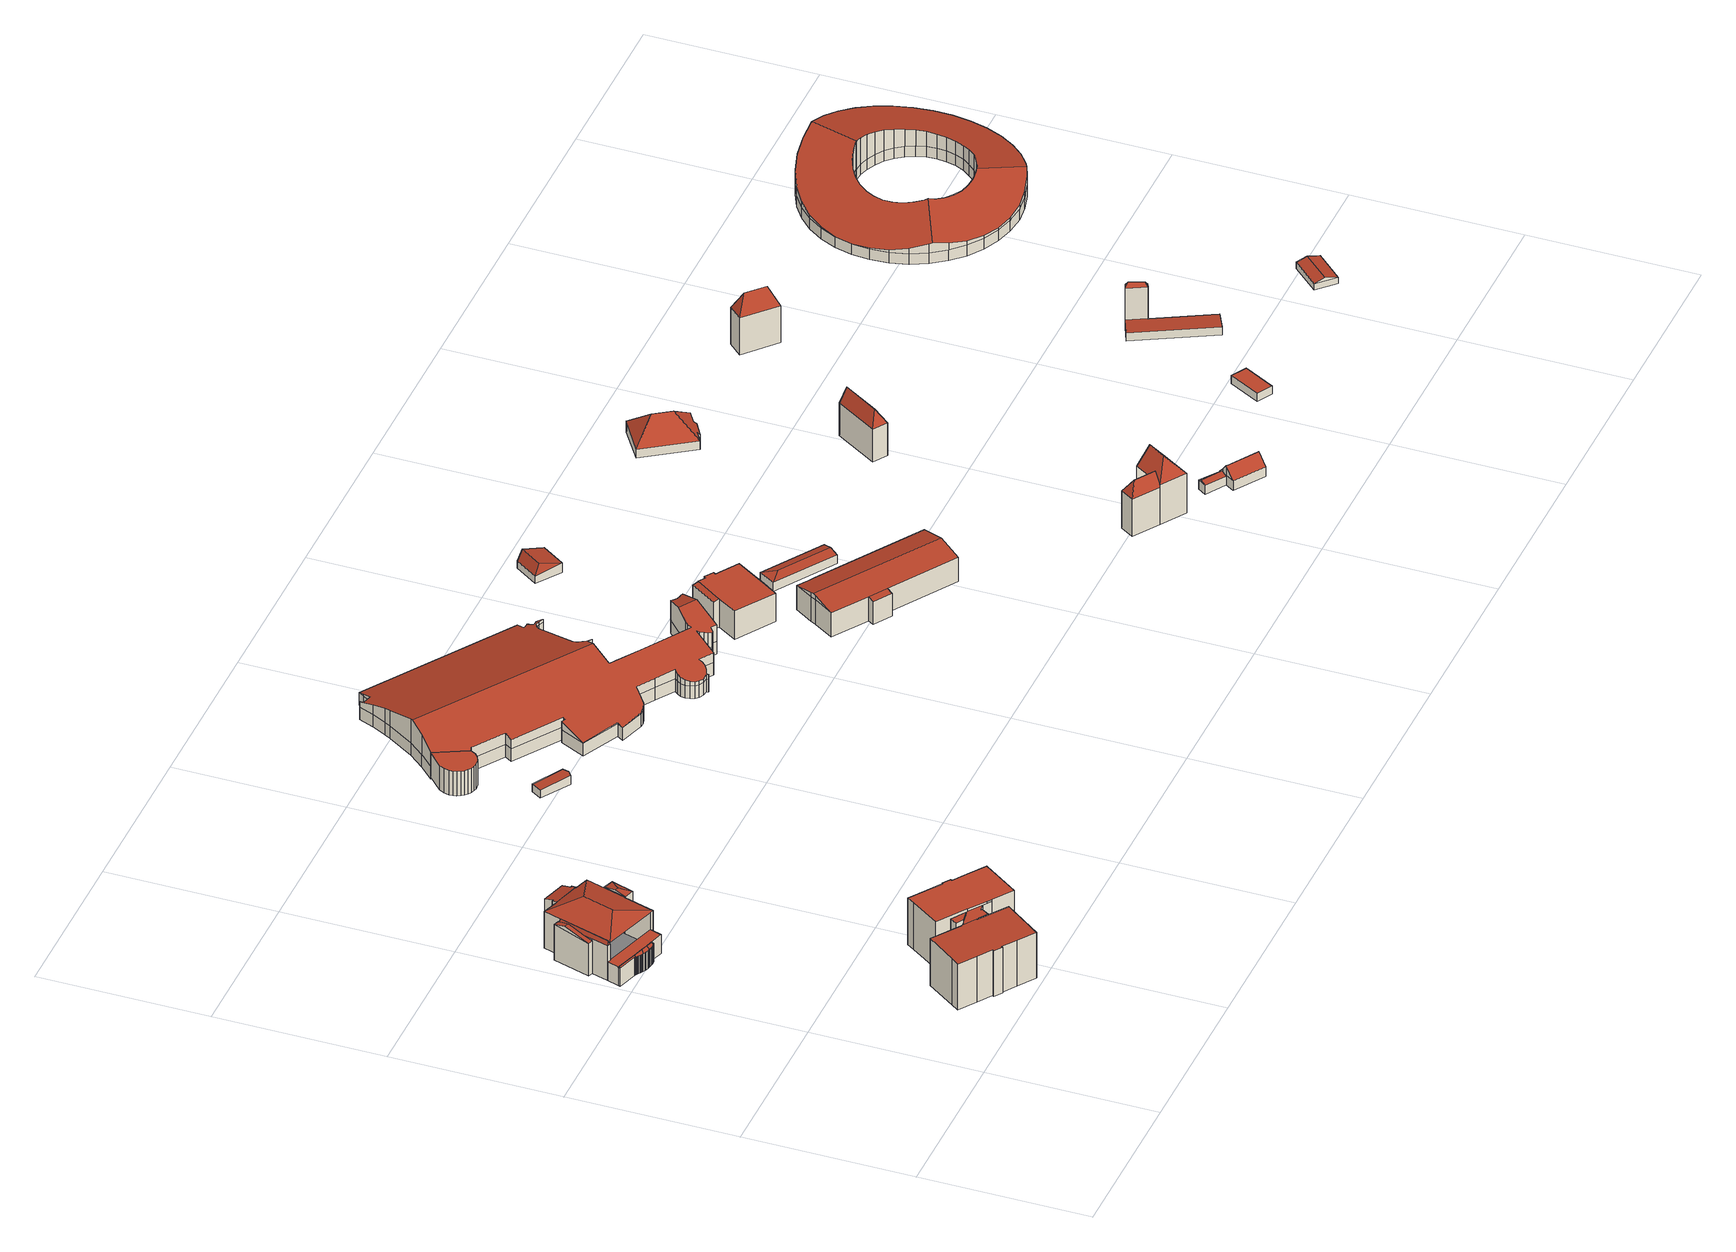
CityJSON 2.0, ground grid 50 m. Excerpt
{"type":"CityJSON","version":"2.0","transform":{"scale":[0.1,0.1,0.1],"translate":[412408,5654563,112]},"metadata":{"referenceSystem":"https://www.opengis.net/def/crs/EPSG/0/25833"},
"CityObjects":{
"building1":{"type":"Building","attributes":{"Gemeindeschluessel":14612000,"Geometrietyp2DReferenz":"3000","function":"31001_9998","roofType":"9999"},"children":["building1-1","building1-2","building1-3","building1-4"]},
"building1-1":{"type":"BuildingPart","attributes":{"Dachtyp_tdc":"tdcPolyFlatRoof","Dachneigung":0,"QualitaetDacherkennung":53,"Geometrietyp2DReferenz":"3000","measuredHeight":15.28,"roofType":"1000"},"parents":["building1"],"geometry":[{"type":"MultiSurface","lod":"2","boundaries":[[[0,1,2,3,4]],[[1,5,6,2]],[[5,7,8,6]],[[7,9,10,8]],[[9,11,12,10]],[[11,13,14,12]],[[13,15,16,14]],[[15,17,18,16]],[[17,19,20,18]],[[19,21,22,20]],[[21,23,24,22]],[[23,25,26,24]],[[25,27,28,26]],[[27,29,28]],[[25,23,21,19,17,15,13,11,9,7,5,1,0,27]],[[3,2,6,8,10,12,14,16,18,20,22,24,26,28]]],"semantics":{"surfaces":[{"type":"WallSurface"},{"type":"RoofSurface"},{"type":"GroundSurface"}],"values":[0,0,0,0,0,0,0,0,0,0,0,0,0,0,1,2]}}]},
"building1-2":{"type":"BuildingPart","attributes":{"Dachtyp_tdc":"tdcPolyFlatRoof","Dachneigung":2.56,"QualitaetDacherkennung":73,"Geometrietyp2DReferenz":"3000","measuredHeight":15.56,"roofType":"2100"},"parents":["building1"],"geometry":[{"type":"MultiSurface","lod":"2","boundaries":[[[30,31,32,33,34]],[[31,35,36,32]],[[35,37,38,36]],[[37,39,40,38]],[[39,41,42,40]],[[41,43,44,42]],[[43,45,46,44]],[[45,47,48,46]],[[47,49,50,48]],[[49,51,52,50]],[[51,53,54,52]],[[53,55,56,54]],[[55,57,58,59,56]],[[55,53,51,49,47,45,43,41,39,37,35,31,30,57]],[[59,33,32,36,38,40,42,44,46,48,50,52,54,56]]],"semantics":{"surfaces":[{"type":"WallSurface"},{"type":"RoofSurface"},{"type":"GroundSurface"}],"values":[0,0,0,0,0,0,0,0,0,0,0,0,0,1,2]}}]},
"building1-3":{"type":"BuildingPart","attributes":{"Dachtyp_tdc":"tdcPolyFlatRoof","Dachneigung":0,"QualitaetDacherkennung":50,"Geometrietyp2DReferenz":"3000","measuredHeight":14.61,"roofType":"1000"},"parents":["building1"],"geometry":[{"type":"MultiSurface","lod":"2","boundaries":[[[58,60,61,59]],[[29,62,63,28]],[[62,64,65,63]],[[64,66,67,65]],[[66,68,69,67]],[[68,70,71,69]],[[70,34,33,71]],[[34,70,68,66,64,62,29,4,72,60,58]],[[59,61,73,3,28,63,65,67,69,71,33]]],"semantics":{"surfaces":[{"type":"WallSurface"},{"type":"RoofSurface"},{"type":"GroundSurface"}],"values":[0,0,0,0,0,0,0,1,2]}}]},
"building1-4":{"type":"BuildingPart","attributes":{"Dachtyp_tdc":"tdcPolyFlatRoof","Dachneigung":2.66,"QualitaetDacherkennung":43,"Geometrietyp2DReferenz":"3000","measuredHeight":15.88,"roofType":"2100"},"parents":["building1"],"geometry":[{"type":"MultiSurface","lod":"2","boundaries":[[[74,61,60]],[[74,75,76,61]],[[75,77,78,76]],[[75,74,79,77]],[[78,73,61,76]],[[77,79,73,78]],[[79,72,73]]],"semantics":{"surfaces":[{"type":"WallSurface"},{"type":"RoofSurface"},{"type":"GroundSurface"}],"values":[0,0,0,1,2,0,0]}}]},
"building2":{"type":"Building","attributes":{"name":"Villa Salzburg","Gemeindeschluessel":14612000,"Geometrietyp2DReferenz":"3000","function":"31001_9998","roofType":"9999"},"children":["building2-1","building2-2","building2-3","building2-4","building2-5","building2-6","building2-7","building2-8"]},
"building2-1":{"type":"BuildingPart","attributes":{"Dachtyp_tdc":"tdcPolyFlatRoof","Dachneigung":0,"QualitaetDacherkennung":47,"Geometrietyp2DReferenz":"3000","measuredHeight":6.08,"roofType":"1000"},"parents":["building2"],"geometry":[{"type":"MultiSurface","lod":"2","boundaries":[[[80,81,82,83,84]],[[85,86,87,88]],[[86,89,90,91,87]],[[89,86,85,92,81,80]],[[83,82,93,88,87,91]]],"semantics":{"surfaces":[{"type":"WallSurface"},{"type":"RoofSurface"},{"type":"GroundSurface"}],"values":[0,0,0,1,2]}}]},
"building2-2":{"type":"BuildingPart","attributes":{"Dachtyp_tdc":"tdcPolyFlatRoof","Dachneigung":16.6,"QualitaetDacherkennung":32,"Geometrietyp2DReferenz":"3000","measuredHeight":12.11,"roofType":"2100"},"parents":["building2"],"geometry":[{"type":"MultiSurface","lod":"2","boundaries":[[[94,95,96,97,98]],[[95,99,100,96]],[[99,101,102,100]],[[101,103,104,102]],[[103,105,106,104]],[[105,107,108,106]],[[107,109,110,111,108]],[[107,105,103,101,99,95,94,109]],[[111,97,96,100,102,104,106,108]]],"semantics":{"surfaces":[{"type":"WallSurface"},{"type":"RoofSurface"},{"type":"GroundSurface"}],"values":[0,0,0,0,0,0,0,1,2]}}]},
"building2-3":{"type":"BuildingPart","attributes":{"Dachtyp_tdc":"tdcFreeFormRoof","Dachneigung":67.39,"QualitaetDacherkennung":39,"Geometrietyp2DReferenz":"3000","measuredHeight":12.64,"roofType":"5000"},"parents":["building2"],"geometry":[{"type":"MultiSurface","lod":"2","boundaries":[[[112,113,114,115]],[[116,117,82,93]],[[117,118,119,120,82]],[[121,122,116,113]],[[121,113,112]],[[122,121,112,123,124,118,117]],[[122,117,116]],[[120,115,114,93,82]]],"semantics":{"surfaces":[{"type":"WallSurface"},{"type":"RoofSurface"},{"type":"GroundSurface"}],"values":[0,0,0,1,1,1,1,2]}}]},
"building2-4":{"type":"BuildingPart","attributes":{"Dachtyp_tdc":"tdcHipRoof","Dachneigung":15.84,"QualitaetDacherkennung":44,"Geometrietyp2DReferenz":"3000","measuredHeight":14.46,"roofType":"3200"},"parents":["building2"],"geometry":[{"type":"MultiSurface","lod":"2","boundaries":[[[125,126,127,128,129]],[[126,130,85,88,127]],[[131,132,133,114,113]],[[132,98,97,133]],[[110,134,135,136,111]],[[137,130,126,138]],[[134,110,98,132,139]],[[126,125,134,139,138]],[[132,131,137,138,139]],[[128,127,88,93,114,133,97,111,136]]],"semantics":{"surfaces":[{"type":"WallSurface"},{"type":"RoofSurface"},{"type":"GroundSurface"}],"values":[0,0,0,0,0,1,1,1,1,2]}}]},
"building2-5":{"type":"BuildingPart","attributes":{"Dachtyp_tdc":"tdcPolyFlatRoof","Dachneigung":0,"QualitaetDacherkennung":0,"Geometrietyp2DReferenz":"3000","measuredHeight":3.17,"roofType":"9999"},"parents":["building2"],"geometry":[{"type":"MultiSurface","lod":"2","boundaries":[[[129,140,141,142,135]],[[135,142,143,136]],[[142,141,144,143]],[[140,129,128,145]],[[136,143,144,145,128]],[[145,144,141,140]],[[136,128,129,135]]],"semantics":{"surfaces":[{"type":"RoofSurface"},{"type":"WallSurface"},{"type":"GroundSurface"},{"type":"ClosureSurface","isClosure":"1","QuelleClosure":"LoD1Solid"}],"values":[0,1,1,1,2,3,3]}}]},
"building2-6":{"type":"BuildingPart","attributes":{"Dachtyp_tdc":"tdcFreeFormRoof","Dachneigung":54.43,"QualitaetDacherkennung":21,"Geometrietyp2DReferenz":"3000","measuredHeight":6.95,"roofType":"5000"},"parents":["building2"],"geometry":[{"type":"MultiSurface","lod":"2","boundaries":[[[90,146,147,91]],[[146,148,149,147]],[[148,150,151,149]],[[150,152,153,151]],[[152,154,155,153]],[[154,156,157,155]],[[156,158,159,157]],[[158,160,161,159]],[[160,162,163,161]],[[162,164,165,163]],[[164,166,167,165]],[[166,168,169,167]],[[168,170,171,169]],[[170,172,173,171]],[[172,174,175,173]],[[174,176,177,175]],[[176,178,179,177]],[[178,180,181,179]],[[180,182,183,181]],[[182,84,83,183]],[[178,176,174,172,170,168,166,164,184,185]],[[164,162,160,158,156,186,184]],[[156,154,152,150,148,187,186]],[[148,146,188,187]],[[146,90,188]],[[90,84,189,185,184,186,187,188]],[[84,182,189]],[[182,180,178,185,189]],[[83,91,147,149,151,153,155,157,159,161,163,165,167,169,171,173,175,177,179,181,183]]],"semantics":{"surfaces":[{"type":"WallSurface"},{"type":"RoofSurface"},{"type":"GroundSurface"}],"values":[0,0,0,0,0,0,0,0,0,0,0,0,0,0,0,0,0,0,0,0,1,1,1,1,1,1,1,1,2]}}]},
"building2-7":{"type":"BuildingPart","attributes":{"Dachtyp_tdc":"tdcHipAndGableRoof","Dachneigung":10.28,"QualitaetDacherkennung":54,"Geometrietyp2DReferenz":"3000","measuredHeight":12.43,"roofType":"5000"},"parents":["building2"],"geometry":[{"type":"MultiSurface","lod":"2","boundaries":[[[190,191,192,144,141]],[[191,193,194,192]],[[193,195,140,145,194]],[[193,191,196]],[[190,195,197]],[[191,190,197,196]],[[195,193,196,197]],[[144,192,194,145]]],"semantics":{"surfaces":[{"type":"WallSurface"},{"type":"RoofSurface"},{"type":"GroundSurface"}],"values":[0,0,0,1,0,1,1,2]}}]},
"building2-8":{"type":"BuildingPart","attributes":{"Dachtyp_tdc":"tdcGableRoof","Dachneigung":12.71,"QualitaetDacherkennung":40,"Geometrietyp2DReferenz":"3000","measuredHeight":12.46,"roofType":"3100"},"parents":["building2"],"geometry":[{"type":"MultiSurface","lod":"2","boundaries":[[[119,198,199,120]],[[198,200,201,199]],[[200,202,112,115,201]],[[200,198,203]],[[198,119,124,204,203]],[[202,200,203,204]],[[120,199,201,115]]],"semantics":{"surfaces":[{"type":"WallSurface"},{"type":"RoofSurface"},{"type":"GroundSurface"}],"values":[0,0,0,0,1,1,2]}}]},
"building3":{"type":"Building","attributes":{"Dachtyp_tdc":"tdcPolyFlatRoof","Gemeindeschluessel":14612000,"Dachneigung":0,"QualitaetDacherkennung":64,"Geometrietyp2DReferenz":"3000","measuredHeight":7.95,"function":"31001_9998","roofType":"1000"},"geometry":[{"type":"Solid","lod":"2","boundaries":[[[[205,206,207,208]],[[206,209,210,207]],[[209,211,212,210]],[[211,213,214,212]],[[213,215,216,214]],[[215,217,218,216]],[[217,219,220,218]],[[219,221,222,220]],[[221,223,224,222]],[[223,225,226,224]],[[225,227,228,226]],[[227,229,230,228]],[[229,231,232,230]],[[231,233,234,232]],[[233,235,236,234]],[[235,205,208,236]],[[235,233,231,229,227,225,223,221,219,217,215,213,211,209,206,205]],[[208,207,210,212,214,216,218,220,222,224,226,228,230,232,234,236]]]],"semantics":{"surfaces":[{"type":"WallSurface"},{"type":"RoofSurface"},{"type":"GroundSurface"}],"values":[[0,0,0,0,0,0,0,0,0,0,0,0,0,0,0,0,1,2]]}}]},
"building4":{"type":"Building","attributes":{"Dachtyp_tdc":"tdcPolyFlatRoof","Gemeindeschluessel":14612000,"Dachneigung":2.73,"QualitaetDacherkennung":55,"Geometrietyp2DReferenz":"3000","measuredHeight":3,"function":"31001_9998","roofType":"2100"},"geometry":[{"type":"Solid","lod":"2","boundaries":[[[[237,238,239,240]],[[238,241,242,239]],[[241,243,244,242]],[[243,245,246,244]],[[245,237,240,246]],[[245,243,241,238,237]],[[240,239,242,244,246]]]],"semantics":{"surfaces":[{"type":"WallSurface"},{"type":"RoofSurface"},{"type":"GroundSurface"}],"values":[[0,0,0,0,0,1,2]]}}]},
"building5":{"type":"Building","attributes":{"Dachtyp_tdc":"tdcFreeFormRoof","Gemeindeschluessel":14612000,"Dachneigung":16.69,"QualitaetDacherkennung":14,"Geometrietyp2DReferenz":"3000","measuredHeight":12.39,"function":"31001_9998","roofType":"5000"},"geometry":[{"type":"Solid","lod":"2","boundaries":[[[[247,248,249,250]],[[248,251,252,249]],[[251,253,254,252]],[[253,255,256,254]],[[255,257,258,256]],[[257,259,260,258]],[[259,261,262,260]],[[261,263,264,262]],[[263,265,266,264]],[[265,267,268,266]],[[267,269,270,268]],[[269,271,272,270]],[[271,273,274,272]],[[273,275,276,274]],[[275,277,278,276]],[[277,279,280,278]],[[279,281,282,280]],[[281,283,284,282]],[[283,285,286,284]],[[285,287,288,286]],[[287,289,290,288]],[[289,291,292,290]],[[291,293,294,292]],[[293,295,296,294]],[[295,297,298,296]],[[297,299,300,298]],[[299,301,302,300]],[[301,303,304,302]],[[303,305,306,304]],[[305,307,308,306]],[[307,309,310,308]],[[309,311,312,310]],[[311,313,314,312]],[[313,315,316,314]],[[315,317,318,316]],[[317,319,320,318]],[[319,321,322,320]],[[321,323,324,322]],[[323,325,326,324]],[[325,327,328,326]],[[327,329,330,328]],[[329,331,332,330]],[[331,333,334,332]],[[333,335,336,334]],[[335,337,338,336]],[[337,339,340,338]],[[339,341,342,340]],[[341,343,344,342]],[[343,345,346,344]],[[345,347,348,346]],[[347,349,350,348]],[[349,351,352,350]],[[351,353,354,352]],[[353,355,356,354]],[[355,357,358,356]],[[357,359,360,358]],[[359,361,362,360]],[[361,363,364,362]],[[363,365,366,364]],[[365,367,368,366]],[[367,369,370,368]],[[369,371,372,370]],[[371,373,374,372]],[[373,375,376,374]],[[375,377,378,376]],[[377,379,380,378]],[[379,381,382,380]],[[381,383,384,382]],[[383,385,386,384]],[[385,387,388,386]],[[387,389,390,388]],[[389,391,392,390]],[[391,393,394,392]],[[393,395,396,394]],[[397,398,399,400]],[[398,401,402,399]],[[401,403,404,402]],[[403,405,406,404]],[[405,407,408,406]],[[407,247,250,408]],[[409,410,411,412,413,414,415,416,377,417,418,419,420,421,422,423,424,425,426,427,428,429,430,431,432,433,434,435,436,437,438,439,440,441,442,443,444,445,446,447,448,449,450,451,452,453,454,455,456,457,458,459,460]],[[456,461,462,463,464,465,466,467,468,469,470,471,472,473,474,475,476,477,478,479,480,481,247,407,482,483,484,485,486,487,488,489,490,457]],[[491,492,493,494,495,448,447,496]],[[313,491,496,315]],[[315,496,447,446,317]],[[303,449,448,495,305]],[[305,495,494,307]],[[307,494,493,309]],[[309,493,492,311]],[[311,492,491,313]],[[497,458,457,490,498]],[[498,490,489,499]],[[499,489,488,500]],[[500,488,487,501]],[[501,487,486,397]],[[397,486,485,398]],[[398,485,484,401]],[[401,484,483,403]],[[403,483,482,405]],[[405,482,407]],[[247,481,248]],[[248,481,480,251]],[[251,480,479,253]],[[253,479,478,255]],[[255,478,477,257]],[[257,477,476,259]],[[259,476,475,261]],[[395,502,503,396]],[[502,497,504,503]],[[497,498,505,504]],[[498,499,506,505]],[[499,500,507,506]],[[500,501,508,507]],[[501,397,400,508]],[[261,475,474,263]],[[263,474,473,265]],[[265,473,472,267]],[[267,472,471,269]],[[269,471,470,271]],[[271,470,469,273]],[[273,469,468,275]],[[275,468,467,277]],[[277,467,466,279]],[[279,466,465,281]],[[281,465,464,283]],[[283,464,463,285]],[[285,463,462,287]],[[287,462,461,289]],[[289,461,456,455,291]],[[395,460,459,502]],[[393,409,460,395]],[[502,459,458,497]],[[291,455,454,293]],[[293,454,453,295]],[[295,453,452,297]],[[297,452,451,299]],[[299,451,450,301]],[[301,450,449,303]],[[317,446,445,319]],[[319,445,444,321]],[[321,444,443,323]],[[323,443,442,325]],[[325,442,441,327]],[[327,441,440,329]],[[329,440,439,331]],[[331,439,438,333]],[[333,438,437,335]],[[335,437,436,337]],[[337,436,435,339]],[[339,435,434,341]],[[341,434,433,343]],[[343,433,432,345]],[[345,432,431,347]],[[347,431,430,349]],[[349,430,429,351]],[[351,429,428,353]],[[353,428,427,355]],[[355,427,426,357]],[[357,426,425,359]],[[359,425,424,361]],[[361,424,423,363]],[[363,423,422,365]],[[365,422,421,367]],[[367,421,420,369]],[[369,420,419,371]],[[371,419,418,373]],[[373,418,417,375]],[[375,417,377]],[[377,416,379]],[[379,416,415,381]],[[381,415,414,383]],[[383,414,413,385]],[[385,413,412,387]],[[387,412,411,389]],[[389,411,410,391]],[[391,410,409,393]],[[250,249,252,254,256,258,260,262,264,266,268,270,272,274,276,278,280,282,284,286,288,290,292,294,296,298,300,302,304,306,308,310,312,314,316,318,320,322,324,326,328,330,332,334,336,338,340,342,344,346,348,350,352,354,356,358,360,362,364,366,368,370,372,374,376,378,380,382,384,386,388,390,392,394,396,503,504,505,506,507,508,400,399,402,404,406,408]]]],"semantics":{"surfaces":[{"type":"WallSurface"},{"type":"RoofSurface"},{"type":"GroundSurface"}],"values":[[0,0,0,0,0,0,0,0,0,0,0,0,0,0,0,0,0,0,0,0,0,0,0,0,0,0,0,0,0,0,0,0,0,0,0,0,0,0,0,0,0,0,0,0,0,0,0,0,0,0,0,0,0,0,0,0,0,0,0,0,0,0,0,0,0,0,0,0,0,0,0,0,0,0,0,0,0,0,0,0,1,1,1,0,0,0,0,0,0,0,0,0,0,0,0,0,0,0,0,0,0,0,0,0,0,0,0,0,0,0,0,0,0,0,0,0,0,0,0,0,0,0,0,0,0,0,0,0,0,0,0,0,0,0,0,0,0,0,0,0,0,0,0,0,0,0,0,0,0,0,0,0,0,0,0,0,0,0,0,0,0,0,0,0,0,0,0,0,0,0,0,0,0,0,0,0,2]]}}]},
"building6":{"type":"Building","attributes":{"Gemeindeschluessel":14612000,"Geometrietyp2DReferenz":"3000","function":"31001_9998","roofType":"9999"},"children":["building6-1","building6-2"]},
"building6-1":{"type":"BuildingPart","attributes":{"Dachtyp_tdc":"tdcPolyFlatRoof","Dachneigung":0,"QualitaetDacherkennung":46,"Geometrietyp2DReferenz":"3000","measuredHeight":9.33,"roofType":"1000"},"parents":["building6"],"geometry":[{"type":"MultiSurface","lod":"2","boundaries":[[[509,510,511,512]],[[510,513,514,511]],[[513,515,516,514]],[[515,517,518,516]],[[517,519,520,518]],[[519,521,522,520]],[[519,517,515,513,510,509,523,524,525,526,521]],[[522,527,528,529,530,512,511,514,516,518,520]],[[521,526,531,527,522]],[[525,524,529,528,532]],[[524,523,530,529]],[[523,509,512,530]]],"semantics":{"surfaces":[{"type":"WallSurface"},{"type":"RoofSurface"},{"type":"GroundSurface"}],"values":[0,0,0,0,0,0,1,2,0,0,0,0]}}]},
"building6-2":{"type":"BuildingPart","attributes":{"Dachtyp_tdc":"tdcPolyFlatRoof","Dachneigung":8.74,"QualitaetDacherkennung":69,"Geometrietyp2DReferenz":"3000","measuredHeight":9.19,"roofType":"2100"},"parents":["building6"],"geometry":[{"type":"MultiSurface","lod":"2","boundaries":[[[531,533,534,527]],[[533,535,536,534]],[[535,532,528,536]],[[532,535,533,531]],[[527,534,536,528]]],"semantics":{"surfaces":[{"type":"WallSurface"},{"type":"RoofSurface"},{"type":"GroundSurface"}],"values":[0,0,0,1,2]}}]},
"building7":{"type":"Building","attributes":{"Dachtyp_tdc":"tdcFreeFormRoof","Gemeindeschluessel":14612000,"Dachneigung":50.28,"QualitaetDacherkennung":16,"Geometrietyp2DReferenz":"3000","measuredHeight":4.14,"function":"31001_9998","roofType":"5000"},"geometry":[{"type":"Solid","lod":"2","boundaries":[[[[537,538,539,540]],[[537,540,541]],[[538,537,541,542]],[[538,542,539]],[[543,544,545,546]],[[542,541,544,543]],[[541,540,545,544]],[[540,539,546,545]],[[539,542,543,546]]]],"semantics":{"surfaces":[{"type":"RoofSurface"},{"type":"WallSurface"},{"type":"GroundSurface"}],"values":[[0,0,0,1,2,1,1,1,1]]}}]},
"building8":{"type":"Building","attributes":{"Gemeindeschluessel":14612000,"Geometrietyp2DReferenz":"3000","function":"31001_9998","roofType":"9999"},"children":["building8-1","building8-2"]},
"building8-1":{"type":"BuildingPart","attributes":{"Dachtyp_tdc":"tdcPolyFlatRoof","Dachneigung":14.09,"QualitaetDacherkennung":53,"Geometrietyp2DReferenz":"3000","measuredHeight":7.94,"roofType":"2100"},"parents":["building8"],"geometry":[{"type":"MultiSurface","lod":"2","boundaries":[[[547,548,549,550]],[[548,551,552,549]],[[551,553,554,552]],[[553,551,548,547]],[[550,549,552,554]]],"semantics":{"surfaces":[{"type":"WallSurface"},{"type":"RoofSurface"},{"type":"GroundSurface"}],"values":[0,0,0,1,2]}}]},
"building8-2":{"type":"BuildingPart","attributes":{"Dachtyp_tdc":"tdcGableRoof","Dachneigung":13.42,"QualitaetDacherkennung":82,"Geometrietyp2DReferenz":"3000","measuredHeight":9.78,"roofType":"3100"},"parents":["building8"],"geometry":[{"type":"MultiSurface","lod":"2","boundaries":[[[555,556,557,558]],[[556,559,560,557]],[[559,561,562,560]],[[561,547,550,562]],[[563,564,554,553]],[[563,565,566,564]],[[565,567,568,566]],[[567,569,570,568]],[[569,571,572,570]],[[571,573,574,572]],[[573,555,558,574]],[[573,571,569,575,576,577,578,555]],[[553,547,561,577,576,579,563]],[[563,579,565]],[[565,579,576,575,567]],[[556,578,577,559]],[[559,577,561]],[[555,578,556]],[[567,575,569]],[[558,557,560,562,550,554,564,566,568,570,572,574]]],"semantics":{"surfaces":[{"type":"WallSurface"},{"type":"RoofSurface"},{"type":"GroundSurface"}],"values":[0,0,0,0,0,0,0,0,0,0,0,1,1,0,0,0,0,0,0,2]}}]},
"building9":{"type":"Building","attributes":{"Dachtyp_tdc":"tdcHipAndGableRoof","Gemeindeschluessel":14612000,"Dachneigung":19.14,"QualitaetDacherkennung":6,"Geometrietyp2DReferenz":"3000","measuredHeight":5.58,"function":"31001_9998","roofType":"5000"},"geometry":[{"type":"Solid","lod":"2","boundaries":[[[[580,581,582,583]],[[581,584,585,582]],[[584,586,587,585]],[[586,580,583,587]],[[584,581,588]],[[580,586,589]],[[581,580,589,588]],[[586,584,588,589]],[[583,582,585,587]]]],"semantics":{"surfaces":[{"type":"WallSurface"},{"type":"RoofSurface"},{"type":"GroundSurface"}],"values":[[0,0,0,0,1,0,1,1,2]]}}]},
"building10":{"type":"Building","attributes":{"Dachtyp_tdc":"tdcHipAndGableRoof","Gemeindeschluessel":14612000,"Dachneigung":14.01,"QualitaetDacherkennung":71,"Geometrietyp2DReferenz":"3000","measuredHeight":3.56,"function":"31001_9998","roofType":"5000"},"geometry":[{"type":"Solid","lod":"2","boundaries":[[[[590,591,592,593]],[[591,594,595,592]],[[594,596,597,595]],[[596,590,593,597]],[[594,591,598]],[[590,596,599]],[[591,590,599,598]],[[596,594,598,599]],[[593,592,595,597]]]],"semantics":{"surfaces":[{"type":"WallSurface"},{"type":"RoofSurface"},{"type":"GroundSurface"}],"values":[[0,0,0,0,1,0,1,1,2]]}}]},
"building11":{"type":"Building","attributes":{"Gemeindeschluessel":14612000,"Geometrietyp2DReferenz":"3000","function":"31001_9998","roofType":"9999"},"children":["building11-1","building11-2"]},
"building11-1":{"type":"BuildingPart","attributes":{"Dachtyp_tdc":"tdcFreeFormRoof","Dachneigung":49.74,"QualitaetDacherkennung":3,"Geometrietyp2DReferenz":"3000","measuredHeight":17.97,"roofType":"5000"},"parents":["building11"],"geometry":[{"type":"MultiSurface","lod":"2","boundaries":[[[600,601,602,603]],[[601,604,605,602]],[[604,606,607,608,605]],[[609,606,604]],[[610,609,604,601]],[[610,601,600]],[[609,610,600,611,612,606]],[[603,602,605,608,613]]],"semantics":{"surfaces":[{"type":"WallSurface"},{"type":"RoofSurface"},{"type":"GroundSurface"}],"values":[0,0,0,1,1,0,1,2]}}]},
"building11-2":{"type":"BuildingPart","attributes":{"Dachtyp_tdc":"tdcFreeFormRoof","Dachneigung":58.84,"QualitaetDacherkennung":4,"Geometrietyp2DReferenz":"3000","measuredHeight":16.12,"roofType":"5000"},"parents":["building11"],"geometry":[{"type":"MultiSurface","lod":"2","boundaries":[[[607,614,615,608]],[[614,616,617,615]],[[616,618,613,617]],[[619,616,614]],[[620,619,614,607,612]],[[619,620,611,618,616]],[[613,608,615,617]]],"semantics":{"surfaces":[{"type":"WallSurface"},{"type":"RoofSurface"},{"type":"GroundSurface"}],"values":[0,0,0,1,1,1,2]}}]},
"building12":{"type":"Building","attributes":{"Gemeindeschluessel":14612000,"Geometrietyp2DReferenz":"3000","function":"31001_9998","roofType":"9999"},"children":["building12-1","building12-2","building12-3"]},
"building12-1":{"type":"BuildingPart","attributes":{"Dachtyp_tdc":"tdcPolyFlatRoof","Dachneigung":49.24,"QualitaetDacherkennung":62,"Geometrietyp2DReferenz":"3000","measuredHeight":4.7,"roofType":"2100"},"parents":["building12"],"geometry":[{"type":"MultiSurface","lod":"2","boundaries":[[[621,622,623,624,625]],[[622,626,627,628,623]],[[626,622,621,629]],[[630,624,623,628]]],"semantics":{"surfaces":[{"type":"WallSurface"},{"type":"RoofSurface"},{"type":"GroundSurface"}],"values":[0,0,1,2]}}]},
"building12-2":{"type":"BuildingPart","attributes":{"Dachtyp_tdc":"tdcGableRoof","Dachneigung":17.37,"QualitaetDacherkennung":73,"Geometrietyp2DReferenz":"3000","measuredHeight":3.4,"roofType":"3100"},"parents":["building12"],"geometry":[{"type":"MultiSurface","lod":"2","boundaries":[[[631,632,633,634]],[[632,635,636,633]],[[635,625,624,636]],[[635,632,637]],[[632,631,638,639,637]],[[625,635,637,639]],[[634,633,636,624,630]]],"semantics":{"surfaces":[{"type":"WallSurface"},{"type":"RoofSurface"},{"type":"GroundSurface"}],"values":[0,0,0,0,1,1,2]}}]},
"building12-3":{"type":"BuildingPart","attributes":{"Dachtyp_tdc":"tdcGableRoof","Dachneigung":48.35,"QualitaetDacherkennung":59,"Geometrietyp2DReferenz":"3000","measuredHeight":6.39,"roofType":"3100"},"parents":["building12"],"geometry":[{"type":"MultiSurface","lod":"2","boundaries":[[[640,641,631,634,642]],[[627,643,644,628]],[[645,646,647,640]],[[626,629,648,647,646,649]],[[627,626,649,643]],[[643,649,646,645]],[[641,648,629,650]],[[640,647,648,641]],[[642,634,630,628,644,651]],[[643,645,651,644]],[[645,640,642,651]]],"semantics":{"surfaces":[{"type":"WallSurface"},{"type":"RoofSurface"},{"type":"GroundSurface"}],"values":[0,0,1,1,0,0,0,0,2,0,0]}}]},
"building13":{"type":"Building","attributes":{"Dachtyp_tdc":"tdcHipRoof","Gemeindeschluessel":14612000,"Dachneigung":43.83,"QualitaetDacherkennung":58,"Geometrietyp2DReferenz":"3000","measuredHeight":9.02,"function":"31001_9998","roofType":"3200"},"geometry":[{"type":"Solid","lod":"2","boundaries":[[[[652,653,654,655]],[[653,656,657,654]],[[656,658,659,657]],[[658,660,661,659]],[[660,662,663,661]],[[662,664,665,663]],[[664,666,667,665]],[[666,652,655,667]],[[652,666,668]],[[664,662,660,658,656,653,669]],[[666,664,669,668]],[[653,652,668,669]],[[655,654,657,659,661,663,665,667]]]],"semantics":{"surfaces":[{"type":"WallSurface"},{"type":"RoofSurface"},{"type":"GroundSurface"}],"values":[[0,0,0,0,0,0,0,0,1,1,1,1,2]]}}]},
"building14":{"type":"Building","attributes":{"Dachtyp_tdc":"tdcFreeFormRoof","Gemeindeschluessel":14612000,"Dachneigung":59.77,"QualitaetDacherkennung":7,"Geometrietyp2DReferenz":"3000","measuredHeight":14.97,"function":"31001_9998","roofType":"5000"},"geometry":[{"type":"Solid","lod":"2","boundaries":[[[[670,671,672,673]],[[671,674,675,672]],[[674,676,677,675]],[[676,670,673,677]],[[678,676,674]],[[679,678,674,671]],[[679,671,670]],[[678,679,670,676]],[[673,672,675,677]]]],"semantics":{"surfaces":[{"type":"WallSurface"},{"type":"RoofSurface"},{"type":"GroundSurface"}],"values":[[0,0,0,0,1,1,0,1,2]]}}]},
"building15":{"type":"Building","attributes":{"Dachtyp_tdc":"tdcPolyFlatRoof","Gemeindeschluessel":14612000,"Dachneigung":0,"QualitaetDacherkennung":69,"Geometrietyp2DReferenz":"3000","measuredHeight":2.64,"function":"31001_9998","roofType":"1000"},"geometry":[{"type":"Solid","lod":"2","boundaries":[[[[680,681,682,683]],[[681,684,685,682]],[[684,686,687,685]],[[686,680,683,687]],[[686,684,681,680]],[[683,682,685,687]]]],"semantics":{"surfaces":[{"type":"WallSurface"},{"type":"RoofSurface"},{"type":"GroundSurface"}],"values":[[0,0,0,0,1,2]]}}]},
"building16":{"type":"Building","attributes":{"Dachtyp_tdc":"tdcFreeFormRoof","Gemeindeschluessel":14612000,"Dachneigung":64.23,"QualitaetDacherkennung":5,"Geometrietyp2DReferenz":"3000","measuredHeight":17.68,"function":"31001_9998","roofType":"5000"},"geometry":[{"type":"Solid","lod":"2","boundaries":[[[[688,689,690,691]],[[689,692,693,690]],[[692,694,695,693]],[[694,688,691,695]],[[696,697,694,692]],[[696,692,689]],[[697,696,689,688]],[[697,688,694]],[[691,690,693,695]]]],"semantics":{"surfaces":[{"type":"WallSurface"},{"type":"RoofSurface"},{"type":"GroundSurface"}],"values":[[0,0,0,0,1,1,1,1,2]]}}]},
"building17":{"type":"Building","attributes":{"Gemeindeschluessel":14612000,"Geometrietyp2DReferenz":"3000","function":"31001_9998","roofType":"9999"},"children":["building17-1","building17-2"]},
"building17-1":{"type":"BuildingPart","attributes":{"Dachtyp_tdc":"tdcFreeFormRoof","Dachneigung":59.97,"QualitaetDacherkennung":8,"Geometrietyp2DReferenz":"3000","measuredHeight":14.2,"roofType":"5000"},"parents":["building17"],"geometry":[{"type":"MultiSurface","lod":"2","boundaries":[[[698,699,700,701,702]],[[699,703,704,700]],[[703,705,706,707,704]],[[708,705,703]],[[709,708,703,699]],[[709,699,698]],[[708,709,698,705]],[[701,700,704,707]]],"semantics":{"surfaces":[{"type":"WallSurface"},{"type":"RoofSurface"},{"type":"GroundSurface"}],"values":[0,0,0,1,1,1,1,2]}}]},
"building17-2":{"type":"BuildingPart","attributes":{"Dachtyp_tdc":"tdcPolyFlatRoof","Dachneigung":2.99,"QualitaetDacherkennung":42,"Geometrietyp2DReferenz":"3000","measuredHeight":2.57,"roofType":"2100"},"parents":["building17"],"geometry":[{"type":"MultiSurface","lod":"2","boundaries":[[[710,702,701,711]],[[706,712,713,707]],[[712,714,715,713]],[[714,710,711,715]],[[714,712,706,702,710]],[[711,701,707,713,715]]],"semantics":{"surfaces":[{"type":"WallSurface"},{"type":"RoofSurface"},{"type":"GroundSurface"}],"values":[0,0,0,0,1,2]}}]},
"building18":{"type":"Building","attributes":{"Dachtyp_tdc":"tdcGableRoof","Gemeindeschluessel":14612000,"Dachneigung":15.15,"QualitaetDacherkennung":54,"Geometrietyp2DReferenz":"3000","measuredHeight":3.1,"function":"31001_9998","roofType":"3100"},"geometry":[{"type":"Solid","lod":"2","boundaries":[[[[716,717,718,719]],[[717,720,721,718]],[[720,722,723,721]],[[722,716,719,723]],[[720,717,724]],[[716,722,725]],[[717,716,725,724]],[[722,720,724,725]],[[719,718,721,723]]]],"semantics":{"surfaces":[{"type":"WallSurface"},{"type":"RoofSurface"},{"type":"GroundSurface"}],"values":[[0,0,0,0,0,0,1,1,2]]}}]},
"building19":{"type":"Building","attributes":{"Dachtyp_tdc":"tdcFreeFormRoof","Gemeindeschluessel":14612000,"Dachneigung":12.87,"QualitaetDacherkennung":3,"Geometrietyp2DReferenz":"3000","measuredHeight":12.71,"function":"31001_9998","roofType":"5000"},"geometry":[{"type":"Solid","lod":"2","boundaries":[[[[726,727,728,729]],[[727,730,731,728]],[[730,732,733,731]],[[732,734,735,733]],[[734,736,737,735]],[[736,738,739,737]],[[738,740,741,739]],[[740,742,743,741]],[[742,744,745,743]],[[744,746,747,745]],[[748,749,750,751]],[[749,752,753,750]],[[752,754,755,753]],[[754,756,757,755]],[[756,758,759,757]],[[758,760,761,759]],[[760,762,763,761]],[[762,764,765,763]],[[764,766,767,765]],[[766,768,769,767]],[[768,770,771,769]],[[772,773,774,775,776]],[[776,775,777,778]],[[778,777,779,780]],[[780,779,781,782]],[[782,781,783]],[[784,785,786,787]],[[788,785,784]],[[787,786,789,790]],[[790,789,791,792]],[[792,791,793,794]],[[794,793,795,796]],[[796,795,797,798]],[[798,797,799,800]],[[770,801,802,803]],[[768,804,801,770]],[[803,802,805,806]],[[806,805,807,808]],[[808,807,809,810]],[[810,809,811,812]],[[812,811,813,814]],[[800,799,815,816]],[[816,815,817,818]],[[818,817,819,820]],[[820,819,821,822]],[[822,821,823,726]],[[726,823,824,727]],[[727,824,825,730]],[[730,825,826,732]],[[732,826,827,734]],[[734,827,828,736]],[[736,828,829,738]],[[738,829,830,740]],[[740,830,831,742]],[[742,831,832,744]],[[744,832,833,746]],[[748,834,835,749]],[[749,835,836,752]],[[752,836,837,754]],[[754,837,838,756]],[[756,838,839,758]],[[758,839,840,760]],[[760,840,841,762]],[[762,841,842,764]],[[764,842,843,766]],[[766,843,804,768]],[[770,803,844,771]],[[803,806,845,844]],[[806,808,846,845]],[[808,810,847,846]],[[810,812,848,847]],[[812,814,849,848]],[[814,850,851,849]],[[850,852,853,851]],[[852,854,855,853]],[[854,856,857,855]],[[856,858,859,857]],[[858,860,861,859]],[[860,862,863,861]],[[862,864,865,863]],[[864,866,867,865]],[[866,868,869,867]],[[868,870,871,869]],[[870,872,873,871]],[[872,874,875,873]],[[874,876,877,875]],[[876,878,879,877]],[[878,880,881,879]],[[880,882,883,881]],[[882,884,885,883]],[[884,886,887,885]],[[886,888,889,887]],[[888,748,751,889]],[[746,890,891,747]],[[890,892,893,891]],[[892,894,895,893]],[[894,896,897,895]],[[896,898,899,897]],[[898,900,901,899]],[[900,902,903,901]],[[902,772,904,903]],[[772,776,905,904]],[[776,778,906,905]],[[778,780,907,906]],[[780,782,908,907]],[[782,783,909,908]],[[783,788,910,909]],[[788,784,911,910]],[[784,787,912,911]],[[787,790,913,912]],[[790,792,914,913]],[[792,794,915,914]],[[890,916,917,892]],[[894,918,919,896]],[[896,919,920,898]],[[898,920,921,900]],[[900,921,922,902]],[[902,922,773,772]],[[876,923,924,878]],[[878,924,925,880]],[[880,925,926,882]],[[882,926,927,884]],[[884,927,928,886]],[[886,928,929,888]],[[888,929,834,748]],[[746,833,916,890]],[[729,728,731,733,735,737,739,741,743,745,747,891,893,895,897,899,901,903,904,905,906,907,908,909,910,911,912,913,914,915,930,931,932,933,934,935,936],[751,750,753,755,757,759,761,763,765,767,769,771,844,845,846,847,848,849,851,853,855,857,859,861,863,865,867,869,871,873,875,877,879,881,883,885,887,889]],[[892,917,918,894]],[[800,816,933,932]],[[816,818,934,933]],[[818,820,935,934]],[[820,822,936,935]],[[822,726,729,936]],[[916,833,834,929,928,927,926,925,924,923,937,774,773,922,921,920,919,918,917]],[[804,843,842,841,840,839,838,837,836,835,834,833,832,831,830,829,828,827,826,825,824,823,821,819,817,815,799,813,811,809,807,805,802,801]],[[799,797,795,793,791,789,786,785,788,783,781,779,777,775,774,937,938,939,940,941,942,943,944,945,946,947,948,949,950,813]],[[814,813,950,850]],[[850,950,949,852]],[[852,949,948,854]],[[854,948,947,856]],[[856,947,946,858]],[[858,946,945,860]],[[860,945,944,862]],[[862,944,943,864]],[[864,943,942,866]],[[866,942,941,868]],[[868,941,940,870]],[[870,940,939,872]],[[872,939,938,874]],[[874,938,937,923,876]],[[794,796,930,915]],[[796,798,931,930]],[[798,800,932,931]]]],"semantics":{"surfaces":[{"type":"WallSurface"},{"type":"GroundSurface"},{"type":"RoofSurface"}],"values":[[0,0,0,0,0,0,0,0,0,0,0,0,0,0,0,0,0,0,0,0,0,0,0,0,0,0,0,0,0,0,0,0,0,0,0,0,0,0,0,0,0,0,0,0,0,0,0,0,0,0,0,0,0,0,0,0,0,0,0,0,0,0,0,0,0,0,0,0,0,0,0,0,0,0,0,0,0,0,0,0,0,0,0,0,0,0,0,0,0,0,0,0,0,0,0,0,0,0,0,0,0,0,0,0,0,0,0,0,0,0,0,0,0,0,0,0,0,0,0,0,0,0,0,0,0,0,1,0,0,0,0,0,0,2,2,2,0,0,0,0,0,0,0,0,0,0,0,0,0,0,0,0,0]]}}]}
},
"vertices":[
[443,217,184],[359,275,184],[359,275,31],[443,217,31],[443,217,177],[418,360,184],[418,360,31],[434,382,184],[434,382,31],[485,347,184],[485,347,31],[526,318,184],[526,318,31],[529,321,184],[529,321,31],[551,306,184],[551,306,31],[548,302,184],[548,302,31],[590,274,184],[590,274,31],[641,238,184],[641,238,31],[626,216,184],[626,216,31],[566,131,184],[566,131,31],[508,171,184],[508,171,31],[508,171,177],
[407,175,187],[490,117,187],[490,117,31],[407,175,31],[407,175,177],[431,32,182],[431,32,31],[415,10,181],[415,10,31],[364,45,181],[364,45,31],[323,74,181],[323,74,31],[321,70,181],[321,70,31],[298,86,181],[298,86,31],[301,90,181],[301,90,31],[259,118,181],[259,118,31],[208,154,181],[208,154,31],[223,176,182],[223,176,31],[283,261,187],[283,261,31],[366,203,187],[366,203,177],[366,203,31],
[388,207,177],[388,207,31],[483,188,177],[483,188,31],[464,185,177],[464,185,31],[466,183,177],[466,183,31],[451,161,177],[451,161,31],[426,178,177],[426,178,31],[421,213,177],[421,213,31],
[388,207,189],[369,220,188],[369,220,31],[382,240,188],[382,240,31],[421,213,190],
[2,1038,81],[13,1072,81],[13,1072,20],[2,1038,20],[2,1038,79],[188,1017,81],[177,983,81],[177,983,20],[188,1017,20],[138,995,81],[138,995,79],[138,995,20],[23,1068,81],[23,1068,20],
[139,1265,141],[144,1279,137],[144,1279,20],[139,1265,20],[139,1265,139],[148,1278,137],[148,1278,20],[156,1306,128],[156,1306,20],[228,1284,128],[228,1284,20],[220,1256,137],[220,1256,20],[223,1255,137],[223,1255,20],[219,1241,141],[219,1241,138],[219,1241,20],
[63,1232,133],[73,1229,133],[73,1229,20],[63,1232,20],[23,1068,133],[13,1072,133],[28,1121,133],[28,1121,126],[28,1121,20],[66,1225,146],[20,1075,146],[49,1189,133],[37,1150,133],
[225,1105,138],[197,1014,138],[197,1014,20],[225,1105,20],[225,1105,52],[188,1017,138],[73,1229,139],[89,1281,139],[89,1281,20],[263,1227,138],[263,1227,52],[263,1227,20],[23,1068,139],[128,1102,164],[157,1195,164],
[229,1104,52],[250,1172,52],[267,1226,52],[267,1226,20],[250,1172,20],[229,1104,20],
[135,988,79],[135,988,20],[130,987,79],[130,987,20],[124,987,78],[124,987,20],[118,988,78],[118,988,20],[112,989,78],[112,989,20],[106,990,79],[106,990,20],[100,991,78],[100,991,20],[94,993,78],[94,993,20],[89,995,78],[89,995,20],[83,998,79],[83,998,20],[80,1000,78],[80,1000,20],[77,1001,78],[77,1001,20],[74,1003,78],[74,1003,20],[71,1006,78],[71,1006,20],[68,1008,78],[68,1008,20],[65,1010,78],[65,1010,20],[63,1012,79],[63,1012,20],[60,1013,79],[60,1013,20],[0,1032,79],[0,1032,20],[87,1004,89],[64,1015,83],[107,997,89],[130,993,86],[132,992,86],[4,1034,83],
[250,1172,137],[281,1162,137],[281,1162,20],[260,1095,137],[260,1095,20],[229,1104,137],[251,1133,144],[239,1137,144],
[13,1126,126],[13,1126,20],[48,1237,137],[48,1237,20],[63,1232,137],[38,1204,145],[52,1199,145],
[632,1737,105],[630,1747,105],[630,1747,25],[632,1737,25],[629,1758,105],[629,1758,25],[632,1773,105],[632,1773,25],[640,1788,105],[640,1788,25],[687,1832,105],[687,1832,25],[733,1736,105],[733,1736,25],[725,1721,105],[725,1721,25],[712,1710,105],[712,1710,25],[697,1703,105],[697,1703,25],[680,1701,105],[680,1701,25],[670,1703,105],[670,1703,25],[660,1706,105],[660,1706,25],[651,1712,105],[651,1712,25],[643,1719,105],[643,1719,25],[637,1727,105],[637,1727,25],
[707,1530,46],[726,1559,46],[726,1559,22],[707,1530,22],[811,1506,51],[811,1506,22],[807,1487,51],[807,1487,22],[792,1476,51],[792,1476,22],
[1360,1845,58],[1343,1819,58],[1343,1819,17],[1360,1845,17],[1367,1819,58],[1367,1819,17],[1368,1815,58],[1368,1815,17],[1364,1814,58],[1364,1814,17],[1365,1799,58],[1365,1799,17],[1374,1800,58],[1374,1800,17],[1382,1799,58],[1382,1799,17],[1391,1795,58],[1391,1795,17],[1397,1789,58],[1397,1789,17],[1395,1785,58],[1395,1785,17],[1380,1791,58],[1380,1791,17],[1364,1792,58],[1364,1792,17],[1351,1787,58],[1351,1787,17],[1340,1778,58],[1340,1778,17],[1260,1650,58],[1260,1650,17],[1258,1637,58],[1258,1637,17],[1260,1623,58],[1260,1623,17],[1266,1611,58],[1266,1611,17],[1276,1602,58],[1276,1602,17],[1275,1600,58],[1275,1600,17],[1261,1606,58],[1261,1606,17],[1210,1527,58],[1210,1527,17],[1228,1515,58],[1228,1515,17],[1296,1471,58],[1296,1471,17],[1344,1440,58],[1344,1440,17],[1436,1381,58],[1436,1381,17],[1441,1393,58],[1441,1393,17],[1448,1403,58],[1448,1403,17],[1524,1472,58],[1524,1472,17],[1529,1464,58],[1529,1464,17],[1537,1459,58],[1537,1459,17],[1548,1456,58],[1548,1456,17],[1558,1458,58],[1558,1458,17],[1565,1454,58],[1565,1454,17],[1480,1325,58],[1480,1325,17],[1464,1336,58],[1464,1336,17],[1453,1326,58],[1453,1326,17],[1452,1327,58],[1452,1327,17],[1444,1336,58],[1444,1336,17],[1439,1345,58],[1439,1345,17],[1435,1356,58],[1435,1356,17],[1434,1367,58],[1434,1367,17],[1390,1300,58],[1390,1300,17],[1349,1326,58],[1349,1326,17],[1346,1315,58],[1346,1315,17],[1340,1306,58],[1340,1306,17],[1329,1297,58],[1329,1297,17],[1316,1292,58],[1316,1292,17],[1318,1286,58],[1318,1286,17],[1314,1285,58],[1314,1285,17],[1312,1291,58],[1312,1291,17],[1297,1292,58],[1297,1292,17],[1283,1299,58],[1283,1299,17],[1274,1308,58],[1274,1308,17],[1269,1319,58],[1269,1319,17],[1266,1332,58],[1266,1332,17],[1268,1346,58],[1268,1346,17],[1275,1358,58],[1275,1358,17],[1285,1368,58],[1285,1368,17],[1229,1404,58],[1229,1404,17],[1177,1437,58],[1177,1437,17],[1136,1401,58],[1136,1401,17],[1121,1396,58],[1121,1396,17],[1106,1396,58],[1106,1396,17],[1031,1420,58],[1031,1420,17],[1042,1438,58],[1042,1438,17],[929,1492,58],[929,1492,17],[965,1567,58],[965,1567,17],[976,1562,58],[976,1562,17],[979,1568,58],[979,1568,17],[837,1662,58],[837,1662,17],[851,1683,58],[851,1683,17],[758,1745,58],[758,1745,17],[733,1736,58],[733,1736,17],[868,2103,58],[871,2102,58],[871,2102,17],[868,2103,17],[870,2091,58],[870,2091,17],[900,2086,58],[900,2086,17],[915,2110,58],[915,2110,17],[928,2128,58],[928,2128,17],[758,1745,96],[851,1683,96],[837,1662,88],[979,1568,88],[976,1562,86],[965,1567,85],[929,1492,59],[1042,1438,64],[1106,1396,64],[1121,1396,67],[1136,1401,71],[1177,1437,88],[1229,1404,88],[1285,1368,88],[1275,1358,84],[1268,1346,80],[1266,1332,76],[1269,1319,73],[1274,1308,71],[1283,1299,70],[1297,1292,70],[1312,1291,73],[1314,1285,72],[1318,1286,72],[1316,1292,74],[1329,1297,77],[1340,1306,82],[1346,1315,85],[1349,1326,89],[1390,1300,89],[1434,1367,115],[1435,1356,112],[1439,1345,110],[1444,1336,108],[1452,1327,107],[1453,1326,107],[1464,1336,112],[1480,1325,112],[1530,1401,141],[1481,1433,141],[1448,1403,127],[1441,1393,123],[1436,1381,119],[1344,1440,118],[1296,1471,118],[1228,1515,118],[1210,1527,118],[1249,1587,141],[760,1911,141],[730,1874,125],[687,1832,107],[733,1736,89],[1261,1606,134],[1275,1600,133],[1276,1602,132],[1266,1611,132],[1260,1623,130],[1258,1637,127],[1260,1650,123],[1340,1778,78],[1351,1787,74],[1364,1792,70],[1380,1791,68],[1395,1785,67],[1397,1789,65],[1391,1795,65],[1382,1799,66],[1374,1800,67],[1365,1799,68],[1364,1814,65],[1368,1815,64],[1367,1819,63],[1343,1819,67],[915,2110,65],[900,2086,74],[870,2091,77],[871,2102,74],[868,2103,75],[850,2058,89],[829,2015,103],[818,1997,109],[768,1919,137],[1558,1458,121],[1548,1456,124],[1537,1459,125],[1529,1464,125],[1524,1472,124],[1565,1454,121],[730,1874,58],[768,1919,58],[818,1997,58],[829,2015,58],[850,2058,58],[687,1832,58],[687,1832,17],[730,1874,17],[768,1919,17],[818,1997,17],[829,2015,17],[850,2058,17],
[1697,1417,111],[1693,1411,111],[1693,1411,18],[1697,1417,18],[1759,1369,111],[1759,1369,18],[1733,1329,111],[1733,1329,18],[1700,1277,111],[1700,1277,18],[1669,1230,111],[1669,1230,18],[1556,1303,111],[1556,1303,18],[1671,1434,111],[1667,1428,111],[1646,1442,111],[1593,1361,111],[1593,1361,18],[1646,1442,18],[1667,1428,18],[1671,1434,18],[1593,1361,110],[1646,1442,110],
[1578,1371,107],[1578,1371,18],[1631,1451,107],[1631,1451,18],
[1740,1309,59],[1714,1268,59],[1728,1259,38],[1761,1311,38],[1733,1329,38],[1700,1277,38],[1700,1277,17],[1733,1329,17],[1761,1311,17],[1728,1259,17],
[1812,968,98],[1801,951,93],[1801,951,19],[1812,968,19],[1748,985,93],[1748,985,19],[1759,1002,98],[1759,1002,19],
[2090,971,99],[2054,915,99],[2054,915,19],[2090,971,19],[2049,907,99],[2049,907,19],[2008,843,98],[2008,843,19],[1656,1068,98],[1656,1068,19],[1694,1127,99],[1694,1127,19],[1703,1143,99],[1703,1143,19],[1738,1197,99],[1738,1197,19],[1770,1176,99],[1770,1176,19],[1788,1165,99],[1788,1165,19],[1703,1143,114],[1697,1133,117],[2049,907,117],[2054,915,115],[1694,1127,115],
[1715,1905,52],[1668,1835,52],[1668,1835,21],[1715,1905,21],[1596,1884,45],[1596,1884,21],[1643,1953,45],[1643,1953,21],[1613,1880,77],[1656,1944,77],
[1970,1172,46],[1794,1285,46],[1794,1285,17],[1970,1172,17],[1826,1334,45],[1826,1334,17],[2002,1221,45],[2002,1221,17],[1839,1290,53],[1986,1196,53],
[2497,524,147],[2569,478,147],[2569,478,18],[2497,524,18],[2512,388,147],[2512,388,18],[2439,435,147],[2439,435,140],[2439,435,18],[2499,448,198],[2533,501,198],[2463,471,147],[2442,438,147],[2465,475,18],
[2361,485,140],[2361,485,18],[2387,525,140],[2387,525,18],[2465,475,140],[2394,492,179],[2452,455,179],
[2674,357,53],[2723,325,54],[2723,325,23],[2674,357,23],[2674,357,51],[2716,313,70],[2716,313,54],[2716,313,23],[2666,344,70],[2666,344,23],
[2658,333,52],[2600,370,52],[2600,370,23],[2658,333,23],[2616,394,52],[2616,394,23],[2610,385,58],[2666,344,56],[2668,348,58],
[2642,307,54],[2658,333,54],[2642,307,23],[2756,287,54],[2756,287,23],[2732,249,54],[2748,274,87],[2658,332,87],[2658,333,87],[2756,287,70],[2666,344,54],[2732,249,23],
[2311,1900,59],[2406,1755,59],[2406,1755,23],[2311,1900,23],[2376,1735,57],[2376,1735,23],[2381,1728,48],[2381,1728,23],[2341,1702,45],[2341,1702,23],[2336,1709,54],[2336,1709,23],[2307,1690,51],[2307,1690,23],[2212,1834,51],[2212,1834,23],[2295,1824,113],[2329,1773,113],
[2496,1367,132],[2538,1341,132],[2538,1341,25],[2496,1367,25],[2458,1216,132],[2458,1216,25],[2417,1242,132],[2417,1242,25],[2450,1250,174],[2517,1354,174],
[3035,389,50],[3086,482,50],[3086,482,24],[3035,389,24],[3131,457,50],[3131,457,24],[3080,364,50],[3080,364,24],
[2776,1783,144],[2865,1701,144],[2865,1701,23],[2776,1783,23],[2829,1661,144],[2829,1661,23],[2740,1743,144],[2740,1743,23],[2827,1699,200],[2778,1745,200],
[3223,835,149],[3239,842,149],[3239,842,21],[3223,835,21],[3223,835,44],[3262,787,149],[3262,787,21],[3251,781,149],[3251,781,44],[3251,781,21],[3254,790,160],[3235,831,163],
[3166,811,47],[3166,811,21],[3338,612,44],[3338,612,21],[3282,583,47],[3282,583,21],
[3676,456,45],[3602,377,45],[3602,377,25],[3676,456,25],[3551,425,46],[3551,425,25],[3624,504,46],[3624,504,25],[3575,403,56],[3648,482,56],
[3851,1735,43],[3873,1686,43],[3873,1686,8],[3851,1735,8],[3887,1634,43],[3887,1634,8],[3892,1581,43],[3892,1581,8],[3887,1528,43],[3887,1528,8],[3873,1476,43],[3873,1476,8],[3851,1428,43],[3851,1428,8],[3820,1384,43],[3820,1384,8],[3782,1346,43],[3782,1346,8],[3738,1315,43],[3738,1315,8],[3720,1306,43],[3720,1306,8],[3632,1414,43],[3652,1419,43],[3652,1419,8],[3632,1414,8],[3678,1432,43],[3678,1432,8],[3702,1448,43],[3702,1448,8],[3722,1469,43],[3722,1469,8],[3739,1492,43],[3739,1492,8],[3751,1519,43],[3751,1519,8],[3759,1547,43],[3759,1547,8],[3761,1575,43],[3761,1575,8],[3759,1604,43],[3759,1604,8],[3751,1632,43],[3751,1632,8],[3739,1658,43],[3739,1658,8],[3350,1384,43],[3350,1384,65],[3324,1420,74],[3319,1428,72],[3319,1428,43],[3296,1476,61],[3296,1476,43],[3282,1528,52],[3282,1528,43],[3278,1581,46],[3278,1581,43],[3282,1634,43],[3319,1735,43],[3319,1735,46],[3350,1779,52],[3350,1779,43],[3296,1686,43],[3387,1816,61],[3387,1816,43],[3431,1847,72],[3431,1847,43],[3480,1870,86],[3480,1870,43],[3531,1884,101],[3531,1884,43],[3585,1888,117],[3585,1888,43],[3638,1884,135],[3638,1884,43],[3739,1658,99],[3722,1682,104],[3722,1682,43],[3751,1632,95],[3702,1703,110],[3702,1703,43],[3678,1719,116],[3678,1719,43],[3652,1731,123],[3652,1731,43],[3624,1739,129],[3624,1739,43],[3600,1741,135],[3600,1741,43],[3690,1870,123],[3690,1870,43],[3738,1847,110],[3738,1847,43],[3782,1816,99],[3782,1816,43],[3820,1779,88],[3820,1779,43],[3851,1735,79],[3873,1686,71],[3887,1634,65],[3892,1581,61],[3887,1528,59],[3873,1476,59],[3851,1428,61],[3820,1384,65],[3782,1346,71],[3738,1315,79],[3720,1306,83],[3632,1414,108],[3652,1419,104],[3678,1432,99],[3702,1448,95],[3722,1469,92],[3739,1492,89],[3751,1519,88],[3759,1547,88],[3761,1575,89],[3759,1604,92],[3722,1682,8],[3702,1703,8],[3678,1719,8],[3652,1731,8],[3624,1739,8],[3600,1741,8],[3595,1742,43],[3595,1742,8],[3566,1739,43],[3566,1739,8],[3538,1731,43],[3538,1731,8],[3512,1719,43],[3512,1719,8],[3489,1703,43],[3489,1703,8],[3468,1682,43],[3468,1682,8],[3451,1658,43],[3451,1658,8],[3439,1632,43],[3439,1632,8],[3432,1604,43],[3432,1604,8],[3429,1575,43],[3429,1575,8],[3432,1547,43],[3432,1547,8],[3439,1519,43],[3439,1519,8],[3451,1492,43],[3451,1492,8],[3468,1469,43],[3468,1469,8],[3489,1448,43],[3489,1448,8],[3512,1432,43],[3512,1432,8],[3538,1419,43],[3538,1419,8],[3566,1412,43],[3566,1412,8],[3595,1409,43],[3595,1409,8],[3624,1412,43],[3624,1412,8],[3690,1293,43],[3690,1293,8],[3638,1279,43],[3638,1279,8],[3585,1274,43],[3585,1274,8],[3531,1279,43],[3531,1279,8],[3480,1293,43],[3480,1293,8],[3431,1315,43],[3431,1315,8],[3387,1346,43],[3387,1346,8],[3350,1384,8],[3319,1428,8],[3296,1476,8],[3282,1528,8],[3278,1581,8],[3282,1634,8],[3296,1686,8],[3319,1735,8],[3350,1779,8],[3387,1816,8],[3431,1847,8],[3480,1870,8],[3690,1293,75],[3638,1279,64],[3585,1274,56],[3531,1279,51],[3480,1293,50],[3431,1315,52],[3387,1346,57],[3468,1469,107],[3489,1448,103],[3512,1432,100],[3538,1419,99],[3566,1412,100],[3595,1409,102],[3624,1412,107],[3531,1884,8],[3585,1888,8],[3638,1884,8],[3690,1870,8],[3738,1847,8],[3782,1816,8],[3820,1779,8],[3457,1484,111],[3451,1492,109],[3439,1519,103],[3432,1547,98],[3429,1575,95],[3432,1604,93],[3439,1632,93],[3451,1658,95],[3468,1682,98],[3489,1703,103],[3512,1719,109],[3538,1731,116],[3566,1739,124],[3595,1742,133]
]}
